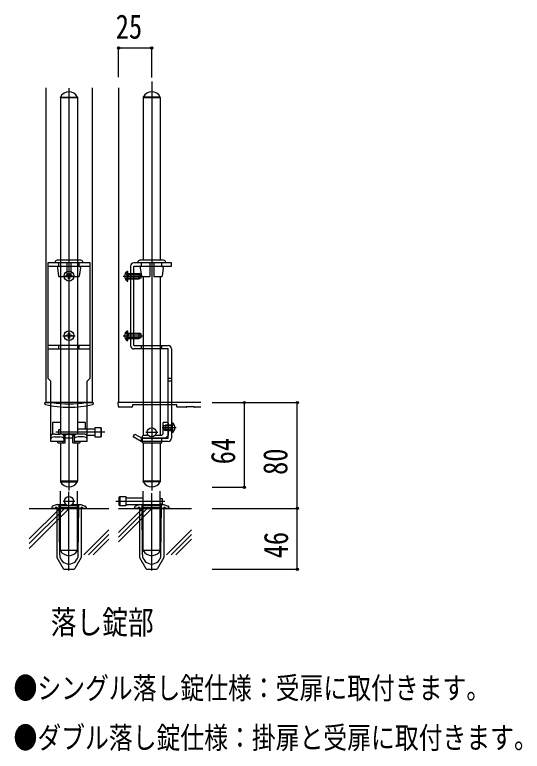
# Model space of a CAD drawing. Units: millimetres, scale not verified. Extents: x -1312 to 1312, y -2119 to 2123.
# Drawn here: x -701 to -318, y 23 to 579 of the extents above; entities that cross this region are included whole.
import ezdxf
from ezdxf.enums import TextEntityAlignment as Align

# ---------------------------------------------------------------- set-up
doc = ezdxf.new("R2010")
doc.units = ezdxf.units.MM
doc.header["$LTSCALE"] = 10
for name, color, linetype in [('0-1_USER1', 3, 'Continuous'), ('0-4_YKK_12', 2, 'Continuous'), ('0-5_YKK_13', 4, 'Continuous'), ('0-7_YKK_D', 6, 'Continuous'), ('0-9_YSS_K', 3, 'Continuous')]:
    doc.layers.add(name, color=color, linetype=linetype)
doc.styles.add('ＭＳ ゴシック', font='')
doc.styles.get('ＭＳ ゴシック').set_extended_font_data('MS Gothic')

msp = doc.modelspace()

# ---------------------------------------------------------------- linework, layer by layer
at = {"layer": '0-4_YKK_12'}
for p, q in [((-677.5, 524.16), (-677.5, 286.3)), ((-622.5, 524.16), (-622.5, 286.3))]:
    msp.add_line(p, q, dxfattribs=at)
msp.add_lwpolyline([(-642.5, 524.16), (-642.5, 286.3), (-677.5, 286.3)], dxfattribs=at)
at = {"layer": '0-5_YKK_13'}
for p, q in [((-597.5, 528.79), (-597.5, 219.81)), ((-660, 523.79), (-660, 219.81)), ((-666.5, 516.8), (-653.5, 516.8)), ((-666.45, 516.8), (-666.45, 517.12)), ((-666.45, 517.12), (-653.55, 517.12)), ((-653.55, 516.8), (-666.45, 516.8)), ((-653.55, 517.12), (-653.55, 516.8)), ((-591, 516.8), (-604, 516.8)), ((-604, 516.8), (-604, 393.8)), ((-591, 516.8), (-604, 516.8)), ((-603.95, 517.12), (-603.95, 516.8)), ((-591.05, 517.12), (-603.95, 517.12)), ((-603.95, 516.8), (-591.05, 516.8)), ((-591.05, 516.8), (-591.05, 517.12)), ((-591, 516.8), (-591, 393.8)), ((-676, 391.8), (-676, 304.8)), ((-660, 391.8), (-676, 391.8)), ((-670.5, 392.3), (-670.5, 391.8)), ((-649.5, 391.8), (-670.5, 391.8)), ((-651, 393.8), (-669, 393.8)), ((-667.75, 389.1), (-667.75, 391.8)), ((-661.5, 391.8), (-661.5, 381.4)), ((-644, 391.8), (-660, 391.8)), ((-658.5, 391.8), (-658.5, 381.4)), ((-652.25, 389.1), (-652.25, 391.8)), ((-649.5, 392.3), (-649.5, 391.8)), ((-644, 304.8), (-644, 391.8)), ((-582.5, 391.8), (-611, 391.8)), ((-608, 392.3), (-608, 391.8)), ((-587, 391.8), (-608, 391.8)), ((-588.5, 393.8), (-606.5, 393.8)), ((-605.25, 389.3), (-605.25, 391.8)), ((-589.75, 389.3), (-589.75, 391.8)), ((-587, 392.3), (-587, 391.8)), ((-676, 389.3), (-644, 389.3)), ((-668.74, 387.95), (-667.81, 381.83)), ((-661.5, 389.1), (-667.76, 389.1)), ((-660, 386.55), (-660, 377.05)), ((-652.25, 389.1), (-658.5, 389.1)), ((-651.26, 387.95), (-652.19, 381.83)), ((-615.5, 378.05), (-615.5, 385.55)), ((-613.5, 389.3), (-613.5, 329.3)), ((-611, 329.3), (-611, 389.3)), ((-606.24, 387.95), (-605.31, 381.83)), ((-599, 389.1), (-605.26, 389.1)), ((-605.25, 389.1), (-605.25, 389.3)), ((-589.75, 389.1), (-596, 389.1)), ((-589.75, 389.1), (-589.75, 389.3)), ((-588.76, 387.95), (-589.69, 381.83)), ((-667.32, 381.4), (-661.5, 381.4)), ((-664.75, 381.8), (-655.25, 381.8)), ((-659.59, 380.57), (-659.59, 379.75)), ((-658.5, 381.4), (-652.68, 381.4)), ((-619, 381.8), (-604.5, 381.8)), ((-615.5, 383.8), (-606.9, 383.8)), ((-615.5, 383.15), (-605.59, 383.15)), ((-615.5, 380.45), (-605.59, 380.45)), ((-605.5, 383.1), (-606.9, 383.8)), ((-605.5, 380.5), (-606.9, 379.8)), ((-605.5, 380.5), (-605.5, 383.1)), ((-604.82, 381.4), (-599, 381.4)), ((-604, 381.4), (-604, 261.3)), ((-596, 381.4), (-590.18, 381.4)), ((-591, 381.4), (-591, 261.3)), ((-616.01, 378.05), (-615.5, 378.05)), ((-660, 341.55), (-660, 332.05)), ((-615.5, 333.05), (-615.5, 340.55)), ((-664.75, 336.8), (-655.25, 336.8)), ((-659.59, 335.57), (-659.59, 334.75)), ((-619, 336.8), (-604.5, 336.8)), ((-615.5, 338.8), (-606.9, 338.8)), ((-615.5, 338.15), (-605.59, 338.15)), ((-615.5, 335.45), (-605.59, 335.45)), ((-605.5, 338.1), (-606.9, 338.8)), ((-605.5, 335.5), (-606.9, 334.8)), ((-605.5, 335.5), (-605.5, 338.1)), ((-644, 329.3), (-676, 329.3)), ((-667.75, 326.8), (-667.75, 329.3)), ((-652.25, 326.8), (-652.25, 329.3)), ((-616.01, 333.05), (-615.5, 333.05)), ((-611, 329.3), (-585, 329.3)), ((-605.25, 326.8), (-605.25, 329.3)), ((-589.75, 326.8), (-589.75, 329.3)), ((-676, 326.8), (-644, 326.8)), ((-585, 326.8), (-611, 326.8)), ((-585, 259.3), (-585, 326.8)), ((-582.5, 326.8), (-582.5, 259.3)), ((-673.75, 302.55), (-676, 304.8)), ((-673.75, 260.97), (-673.75, 302.55)), ((-646.25, 302.55), (-644, 304.8)), ((-646.25, 256.8), (-646.25, 302.55)), ((-585, 304.8), (-582.5, 304.8)), ((-582.5, 302.55), (-585, 302.55)), ((-678.5, 285.76), (-678.5, 285.8)), ((-678, 286.3), (-677.5, 286.3)), ((-677.5, 286.3), (-673, 286.3)), ((-647, 286.3), (-642.5, 286.3)), ((-642.5, 286.3), (-642, 286.3)), ((-641.5, 285.8), (-641.5, 285.76)), ((-623, 286.3), (-622.98, 285.88)), ((-621.5, 286.3), (-623, 286.3)), ((-622.98, 285.88), (-622.87, 283.75)), ((-560.5, 286.3), (-621.5, 286.3)), ((-579.28, 284.54), (-611.32, 284.54)), ((-612.41, 282.8), (-621.87, 282.8)), ((-571.41, 282.8), (-578.19, 282.8)), ((-566.2, 283.04), (-570.4, 283.04)), ((-570.4, 283.04), (-570.4, 283.04)), ((-566.2, 283.04), (-566.2, 283.04)), ((-560.5, 282.8), (-565.19, 282.8)), ((-672.5, 270.8), (-672.5, 262.18)), ((-666.5, 271.3), (-672, 271.3)), ((-648, 271.3), (-653.5, 271.3)), ((-647.5, 266.3), (-647.5, 270.8)), ((-636, 267.3), (-636, 260.3)), ((-579, 267.3), (-589.5, 267.3)), ((-589, 270.8), (-589, 262.3)), ((-585, 271.3), (-588.5, 271.3)), ((-588.5, 268.6), (-587.1, 269.3)), ((-588.5, 268.6), (-588.5, 266)), ((-582.5, 268.65), (-588.41, 268.65)), ((-585, 270.8), (-585, 271.3)), ((-585, 269.55), (-582.5, 269.55)), ((-581.99, 271.05), (-582.5, 271.05)), ((-582.5, 271.05), (-582.5, 263.55)), ((-672.12, 262.3), (-672.5, 262.3)), ((-672.12, 262.3), (-672.5, 262.3)), ((-670.75, 262.47), (-667, 262.47)), ((-632.97, 263.8), (-670, 263.8)), ((-668, 265.8), (-668, 262.47)), ((-666.5, 265.8), (-668, 265.8)), ((-654.37, 262.3), (-665.63, 262.3)), ((-654.37, 262.3), (-665.63, 262.3)), ((-663, 261.54), (-663, 261.3)), ((-657, 261.3), (-657, 261.54)), ((-640.5, 266.3), (-653.5, 266.3)), ((-649.25, 262.47), (-653, 262.47)), ((-635.5, 260.8), (-635.5, 266.8)), ((-611.56, 260.3), (-610.31, 262.47)), ((-610.31, 262.47), (-604.83, 259.3)), ((-602, 263.8), (-593, 263.8)), ((-588.5, 266), (-587.1, 265.3)), ((-582.5, 265.95), (-588.41, 265.95)), ((-582.5, 265.3), (-587.1, 265.3)), ((-585, 265.05), (-582.5, 265.05)), ((-673.75, 256.8), (-673.75, 260.97)), ((-670.75, 260.3), (-667, 260.3)), ((-668.3, 255.8), (-668.3, 256.8)), ((-663, 255.8), (-663, 260.8)), ((-657, 259.3), (-663, 259.3)), ((-655.92, 261.3), (-657, 261.3)), ((-657, 261.3), (-657, 260.8)), ((-655.92, 261.3), (-657, 261.3)), ((-657, 255.8), (-657, 260.8)), ((-656, 260.97), (-656, 256.8)), ((-646.25, 256.8), (-656, 256.8)), ((-649.25, 260.3), (-653, 260.3)), ((-651.7, 256.8), (-651.7, 255.8)), ((-640.5, 261.3), (-646.33, 261.3)), ((-640.5, 260.3), (-636, 260.3)), ((-605.5, 256.8), (-611.56, 260.3)), ((-585, 256.8), (-605.5, 256.8)), ((-605.25, 256.8), (-605.25, 259.54)), ((-604.83, 259.3), (-585, 259.3)), ((-599.95, 261.3), (-604, 261.3)), ((-668.3, 255.8), (-664.66, 255.8)), ((-666.5, 255.8), (-666.5, 226.8)), ((-664.5, 255.8), (-663, 255.8)), ((-657, 255.8), (-655.5, 255.8)), ((-655.34, 255.8), (-651.7, 255.8)), ((-653.5, 255.8), (-653.5, 226.8)), ((-604, 255.8), (-604, 226.8)), ((-591, 255.8), (-591, 226.8)), ((-666.5, 226.8), (-653.5, 226.8)), ((-666.45, 226.8), (-666.45, 226.48)), ((-653.55, 226.8), (-666.45, 226.8)), ((-666.45, 226.48), (-653.55, 226.48)), ((-653.55, 226.48), (-653.55, 226.8)), ((-591, 226.8), (-604, 226.8)), ((-603.95, 226.8), (-591.05, 226.8)), ((-603.95, 226.48), (-603.95, 226.8)), ((-591.05, 226.48), (-603.95, 226.48)), ((-591.05, 226.8), (-591.05, 226.48)), ((-666.5, 209.3), (-666.5, 219.3)), ((-660, 159.3), (-660, 218.73)), ((-653.5, 209.3), (-653.5, 219.3)), ((-604, 209.3), (-604, 219.3)), ((-597.5, 159.3), (-597.5, 217.82)), ((-591, 209.3), (-591, 219.3)), ((-664.5, 211.8), (-655.5, 211.8)), ((-624.53, 211.8), (-587.5, 211.8)), ((-622, 208.8), (-622, 214.8)), ((-621.5, 215.3), (-621.5, 208.3)), ((-617, 214.3), (-604, 214.3)), ((-591, 213.8), (-589.5, 213.8)), ((-589.5, 213.8), (-589.5, 209.8)), ((-673, 207.14), (-673, 206.3)), ((-647, 206.3), (-673, 206.3)), ((-669, 209.3), (-672.34, 208.08)), ((-669.5, 207.3), (-669.25, 207.3)), ((-669.25, 207.3), (-669.25, 206.3)), ((-669.25, 206.3), (-669.25, 169.27)), ((-669, 209.3), (-662.45, 209.3)), ((-667.83, 209.3), (-667.33, 208.8)), ((-667.33, 208.8), (-661.8, 208.8)), ((-667, 171.24), (-667.33, 208.8)), ((-667.33, 207.3), (-652.69, 207.3)), ((-666.5, 174.8), (-666.5, 209.3)), ((-658.2, 208.8), (-652.67, 208.8)), ((-657.55, 209.3), (-651, 209.3)), ((-653.5, 174.8), (-653.5, 209.3)), ((-653, 171.24), (-652.67, 208.8)), ((-652.17, 209.3), (-652.67, 208.8)), ((-651, 209.3), (-647.66, 208.08)), ((-650.75, 207.3), (-650.5, 207.3)), ((-650.75, 207.3), (-650.75, 206.3)), ((-650.75, 206.3), (-650.75, 169.27)), ((-647, 207.14), (-647, 206.3)), ((-617, 208.3), (-621.5, 208.3)), ((-617, 209.3), (-604, 209.3)), ((-610.5, 207.14), (-610.5, 206.3)), ((-584.5, 206.3), (-610.5, 206.3)), ((-606.5, 209.3), (-609.84, 208.08)), ((-607, 207.3), (-606.75, 207.3)), ((-606.75, 207.3), (-606.75, 206.3)), ((-606.75, 206.3), (-606.75, 169.27)), ((-606.5, 209.3), (-588.5, 209.3)), ((-605.33, 209.3), (-604.83, 208.8)), ((-604.83, 208.8), (-590.17, 208.8)), ((-604.5, 171.24), (-604.83, 208.8)), ((-604.83, 207.3), (-590.19, 207.3)), ((-604, 174.8), (-604, 209.3)), ((-591, 209.8), (-589.5, 209.8)), ((-591, 174.8), (-591, 209.3)), ((-590.5, 171.24), (-590.17, 208.8)), ((-589.67, 209.3), (-590.17, 208.8)), ((-588.5, 209.3), (-585.16, 208.08)), ((-588.25, 207.3), (-588, 207.3)), ((-588.25, 207.3), (-588.25, 206.3)), ((-588.25, 206.3), (-588.25, 169.27)), ((-584.5, 207.14), (-584.5, 206.3)), ((-666.5, 174.8), (-653.5, 174.8)), ((-666.45, 174.48), (-666.45, 174.8)), ((-653.55, 174.48), (-666.45, 174.48)), ((-653.55, 174.8), (-653.55, 174.48)), ((-604, 174.8), (-591, 174.8)), ((-603.95, 174.48), (-603.95, 174.8)), ((-591.05, 174.48), (-603.95, 174.48)), ((-591.05, 174.8), (-591.05, 174.48)), ((-669.25, 169.27), (-664.36, 160.8)), ((-650.75, 169.27), (-655.64, 160.8)), ((-606.75, 169.27), (-601.86, 160.8)), ((-588.25, 169.27), (-593.14, 160.8)), ((-663.49, 160.3), (-656.51, 160.3)), ((-600.99, 160.3), (-594.01, 160.3))]:
    msp.add_line(p, q, dxfattribs=at)
for points in [[(-666.5, 516.8), (-666.5, 393.8), (-666.5, 329.3), (-666.5, 262.44)], [(-653.5, 516.8), (-653.5, 393.8), (-653.5, 329.3), (-653.5, 262.44)], [(-611, 389.3), (-582.5, 389.3), (-582.5, 391.8)], [(-599, 391.8), (-599, 389.3), (-599, 381.4)], [(-596, 391.8), (-596, 389.3), (-596, 381.4)], [(-616.01, 378.05), (-616.01, 385.55), (-615.5, 385.55)], [(-661.23, 381.39), (-662.05, 381.39), (-662.05, 382.21), (-661.23, 382.21)], [(-660.41, 383.03), (-660.41, 383.85), (-659.59, 383.85), (-659.59, 383.03)], [(-659.59, 379.75), (-660.41, 379.75), (-660.41, 380.57)], [(-658.77, 382.21), (-657.95, 382.21), (-657.95, 381.39), (-658.77, 381.39)], [(-617.51, 383.85), (-615.65, 382.94), (-615.04, 381.8)], [(-617.51, 379.75), (-615.65, 380.65), (-615.04, 381.8)], [(-615.5, 379.8), (-606.9, 379.8), (-606.9, 383.8)], [(-616.01, 333.05), (-616.01, 340.55), (-615.5, 340.55)], [(-661.23, 336.39), (-662.05, 336.39), (-662.05, 337.21), (-661.23, 337.21)], [(-660.41, 338.03), (-660.41, 338.85), (-659.59, 338.85), (-659.59, 338.03)], [(-659.59, 334.75), (-660.41, 334.75), (-660.41, 335.57)], [(-658.77, 337.21), (-657.95, 337.21), (-657.95, 336.39), (-658.77, 336.39)], [(-617.51, 338.85), (-615.65, 337.94), (-615.04, 336.8)], [(-617.51, 334.75), (-615.65, 335.65), (-615.04, 336.8)], [(-615.5, 334.8), (-606.9, 334.8), (-606.9, 338.8)], [(-673, 286.3), (-673, 286.23), (-673.02, 286.03), (-673.04, 285.77)], [(-647, 286.3), (-647, 286.23), (-646.98, 286.03), (-646.96, 285.77)], [(-611.32, 284.54), (-611.58, 284.53), (-611.83, 284.5), (-611.96, 284.48), (-612.01, 284.46), (-612.01, 284.46)], [(-611.91, 283.27), (-611.91, 283.29), (-611.9, 283.44), (-611.88, 283.74), (-611.86, 284.19), (-611.84, 284.46)], [(-579.06, 284.53), (-579.18, 284.54), (-579.28, 284.54)], [(-578.76, 284.45), (-578.74, 284.19), (-578.72, 283.74), (-578.7, 283.44), (-578.69, 283.29), (-578.69, 283.27)], [(-565.36, 283), (-565.36, 283), (-565.39, 283), (-565.47, 283.01), (-565.66, 283.03), (-565.94, 283.04), (-566.26, 283.04), (-566.29, 283.04)], [(-636, 267.3), (-640.5, 267.3), (-640.5, 260.3)], [(-585, 270.8), (-585, 261.3), (-587, 259.3), (-604.5, 259.3), (-604.5, 260.8)], [(-582.5, 269.3), (-587.1, 269.3), (-587.1, 265.3)], [(-580.49, 269.35), (-582.35, 268.45), (-582.96, 267.3)], [(-580.49, 265.25), (-582.35, 266.16), (-582.96, 267.3)], [(-581.99, 271.05), (-581.99, 263.55), (-582.5, 263.55)], [(-589, 262.3), (-590, 261.3), (-595.05, 261.3)], [(-664, 260.97), (-664, 256.8), (-673.75, 256.8)], [(-664.66, 256.8), (-664.66, 255.8), (-664.5, 255.8), (-664.5, 256.8)], [(-663, 260.8), (-663, 261.3), (-664.08, 261.3)], [(-655.5, 256.8), (-655.5, 255.8), (-655.34, 255.8), (-655.34, 256.8)], [(-604.37, 255.8), (-589.76, 255.8), (-589.76, 256.8), (-589.76, 259.3)], [(-604.37, 255.8), (-604.37, 256.8), (-604.37, 259.3)], [(-621.5, 215.3), (-617, 215.3), (-617, 208.3)]]:
    msp.add_lwpolyline(points, dxfattribs=at)
for centre, radius in [((-660, 381.8), 3.75), ((-660, 336.8), 3.75), ((-597.5, 263.8), 3.5), ((-660, 211.8), 3.5)]:
    msp.add_circle(centre, radius, dxfattribs=at)
for centre, radius, start, end in [((-660, 513.7), 7.3, 90, 152.0582), ((-660, 513.7), 7.3, 27.9418, 90), ((-597.5, 513.7), 7.3, 90, 152.0582), ((-597.5, 513.7), 7.3, 27.9418, 90), ((-669, 392.3), 1.5, 90, 180), ((-651, 392.3), 1.5, 0, 90), ((-611, 389.3), 2.5, 90, 180), ((-606.5, 392.3), 1.5, 90, 180), ((-588.5, 392.3), 1.5, 0, 90), ((-667.75, 388.1), 1, 90, 188.6666), ((-652.25, 388.1), 1, 351.3334, 90), ((-613.47, 381.8), 4.53, 124.0667, 235.9333), ((-605.25, 388.1), 1, 90, 188.6666), ((-589.75, 388.1), 1, 351.3334, 90), ((-667.32, 381.9), 0.5, 188.5837, 270), ((-661.23, 383.03), 0.82, 270, 0), ((-661.23, 380.57), 0.82, 0, 90), ((-658.77, 383.03), 0.82, 180, 270), ((-658.77, 380.57), 0.82, 90, 180), ((-652.68, 381.9), 0.5, 270, 351.4163), ((-604.82, 381.9), 0.5, 188.5837, 270), ((-590.18, 381.9), 0.5, 270, 351.4163), ((-613.47, 336.8), 4.53, 124.0667, 235.9333), ((-661.23, 338.03), 0.82, 270, 0), ((-661.23, 335.57), 0.82, 0, 90), ((-658.77, 338.03), 0.82, 180, 270), ((-658.77, 335.57), 0.82, 90, 180), ((-611, 329.3), 2.5, 180, 270), ((-585, 326.8), 2.5, 0, 90), ((-678, 285.8), 0.5, 90, 180), ((-677.5, 285.76), 1, 180, 257.2017), ((-660, 362.8), 80, 257.2017, 282.7983), ((-660, 370.3), 85, 261.2026, 278.7974), ((-642.5, 285.76), 1, 282.7983, 0), ((-642, 285.8), 0.5, 0, 90), ((-579.06, 282.99), 1.54, 72.1463, 90.0831), ((-621.87, 283.8), 1, 183, 269.8285), ((-612.41, 283.3), 0.5, 271.6688, 357), ((-578.19, 283.3), 0.5, 183, 268.805), ((-571.41, 283.3), 0.5, 269.7021, 325.4855), ((-570.57, 278.12), 4.92, 87.9725, 97.7683), ((-565.19, 283.3), 0.5, 214.7175, 269.7128), ((-672, 270.8), 0.5, 90, 180), ((-648, 270.8), 0.5, 0, 90), ((-636, 266.8), 0.5, 0, 90), ((-588.5, 270.8), 0.5, 90, 180), ((-584.53, 267.3), 4.53, 304.0667, 55.9333), ((-660, 253.8), 8.3, 68.811, 111.189), ((-636, 260.8), 0.5, 270, 0), ((-604, 260.8), 0.5, 90, 180), ((-585, 259.3), 2.5, 270, 0), ((-660, 229.9), 7.3, 207.9418, 270), ((-660, 229.9), 7.3, 270, 332.0582), ((-597.5, 229.9), 7.3, 207.9418, 270), ((-597.5, 229.9), 7.3, 270, 332.0582), ((-621.5, 214.8), 0.5, 90, 180), ((-672, 207.14), 1, 110, 180), ((-669.5, 206.3), 1, 90, 180), ((-650.5, 206.3), 1, 0, 90), ((-648, 207.14), 1, 0, 70), ((-621.5, 208.8), 0.5, 180, 270), ((-609.5, 207.14), 1, 110, 180), ((-607, 206.3), 1, 90, 180), ((-588, 206.3), 1, 0, 90), ((-585.5, 207.14), 1, 0, 70), ((-660, 177.9), 7.3, 207.9418, 270), ((-660, 177.9), 7.3, 270, 332.0582), ((-597.5, 177.9), 7.3, 207.9418, 270), ((-597.5, 177.9), 7.3, 270, 332.0582), ((-660, 171.3), 7, 180.5, 359.5), ((-597.5, 171.3), 7, 180.5, 359.5), ((-663.49, 161.3), 1, 210, 270), ((-656.51, 161.3), 1, 270, 330), ((-600.99, 161.3), 1, 210, 270), ((-594.01, 161.3), 1, 270, 330)]:
    msp.add_arc(centre, radius, start, end, dxfattribs=at)
for centre, major_axis, ratio, start_param, end_param in [((-670.75, 260.97), (-3, 0), 0.5, 4.712389, 6.283185), ((-672, 262.09), (-0.5, 0), 0.414214, 5.037339, 5.629751), ((-667, 260.97), (-3, 0), 0.5, 3.141593, 4.712389), ((-653, 260.97), (-3, 0), 0.5, 4.712389, 6.283185), ((-649.25, 260.97), (-3, 0), 0.5, 3.141593, 4.712389), ((-648, 262.09), (-0.5, 0), 0.414214, 3.795027, 4.387439), ((-670.75, 258.8), (-3, 0), 0.5, 4.712389, 6.283185), ((-667, 258.8), (-3, 0), 0.5, 3.141593, 4.712389), ((-653, 258.8), (-3, 0), 0.5, 4.712389, 6.283185), ((-649.25, 258.8), (-3, 0), 0.5, 3.141593, 4.712389)]:
    msp.add_ellipse(centre, major_axis=major_axis, ratio=ratio, start_param=start_param, end_param=end_param, dxfattribs=at)
at = {"layer": '0-7_YKK_D'}
for p, q in [((-622.5, 532.16), (-622.5, 555.16)), ((-622.5, 554.16), (-597.5, 554.16)), ((-597.5, 531.79), (-597.5, 555.16)), ((-551.77, 286.3), (-526.5, 286.3)), ((-551.77, 286.3), (-486.5, 286.3)), ((-527.5, 222.3), (-527.5, 286.3)), ((-487.5, 206.3), (-487.5, 286.3)), ((-551.77, 222.3), (-526.5, 222.3)), ((-551.77, 206.3), (-486.5, 206.3)), ((-534.5, 206.3), (-486.5, 206.3)), ((-487.5, 160.3), (-487.5, 206.3)), ((-551.77, 160.3), (-486.5, 160.3))]:
    msp.add_line(p, q, dxfattribs=at)
for centre in [(-622.5, 554.16), (-597.5, 554.16), (-527.5, 286.3), (-487.5, 286.3), (-527.5, 222.3), (-487.5, 206.3), (-487.5, 206.3), (-487.5, 160.3)]:
    msp.add_circle(centre, 0.85, dxfattribs=at)
at = {"layer": '0-9_YSS_K'}
for p, q in [((-690, 206.3), (-630, 206.3)), ((-690, 183.22), (-666.92, 206.3)), ((-690, 179.68), (-663.38, 206.3)), ((-690, 176.15), (-659.85, 206.3)), ((-622.5, 206.3), (-567.5, 206.3)), ((-622.5, 188.22), (-604.42, 206.3)), ((-622.5, 184.68), (-600.88, 206.3)), ((-622.5, 181.15), (-597.35, 206.3)), ((-648.89, 171.3), (-630, 190.19)), ((-586.39, 171.3), (-567.5, 190.19)), ((-645.35, 171.3), (-630, 186.65)), ((-582.85, 171.3), (-567.5, 186.65)), ((-641.82, 171.3), (-630, 183.12)), ((-579.32, 171.3), (-567.5, 183.12))]:
    msp.add_line(p, q, dxfattribs=at)

# ---------------------------------------------------------------- texts
at = {"layer": '0-1_USER1', "style": 'ＭＳ ゴシック', "width": 0.8}
for s, height, p in [('落し錠部', 17.82, (-673.78, 106.01)), ('●シングル落し錠仕様：受扉に取付きます。', 16.5, (-701.89, 57.41)), ('●ダブル落し錠仕様：掛扉と受扉に取付きます。', 16.5, (-701.89, 19.91))]:
    msp.add_text(s, height=height, dxfattribs=at).set_placement(p, align=Align.BOTTOM_LEFT)
at = {"layer": '0-7_YKK_D', "style": 'ＭＳ ゴシック', "width": 0.8}
msp.add_text('25', height=18.33, dxfattribs=at).set_placement((-624.67, 555.66), align=Align.BOTTOM_LEFT)
for s, p in [('64', (-529, 239.63)), ('80', (-489.5, 231.63)), ('46', (-489, 168.63))]:
    msp.add_text(s, height=18.33, rotation=90, dxfattribs=at).set_placement(p, align=Align.BOTTOM_LEFT)

doc.saveas('drawing.dxf')
